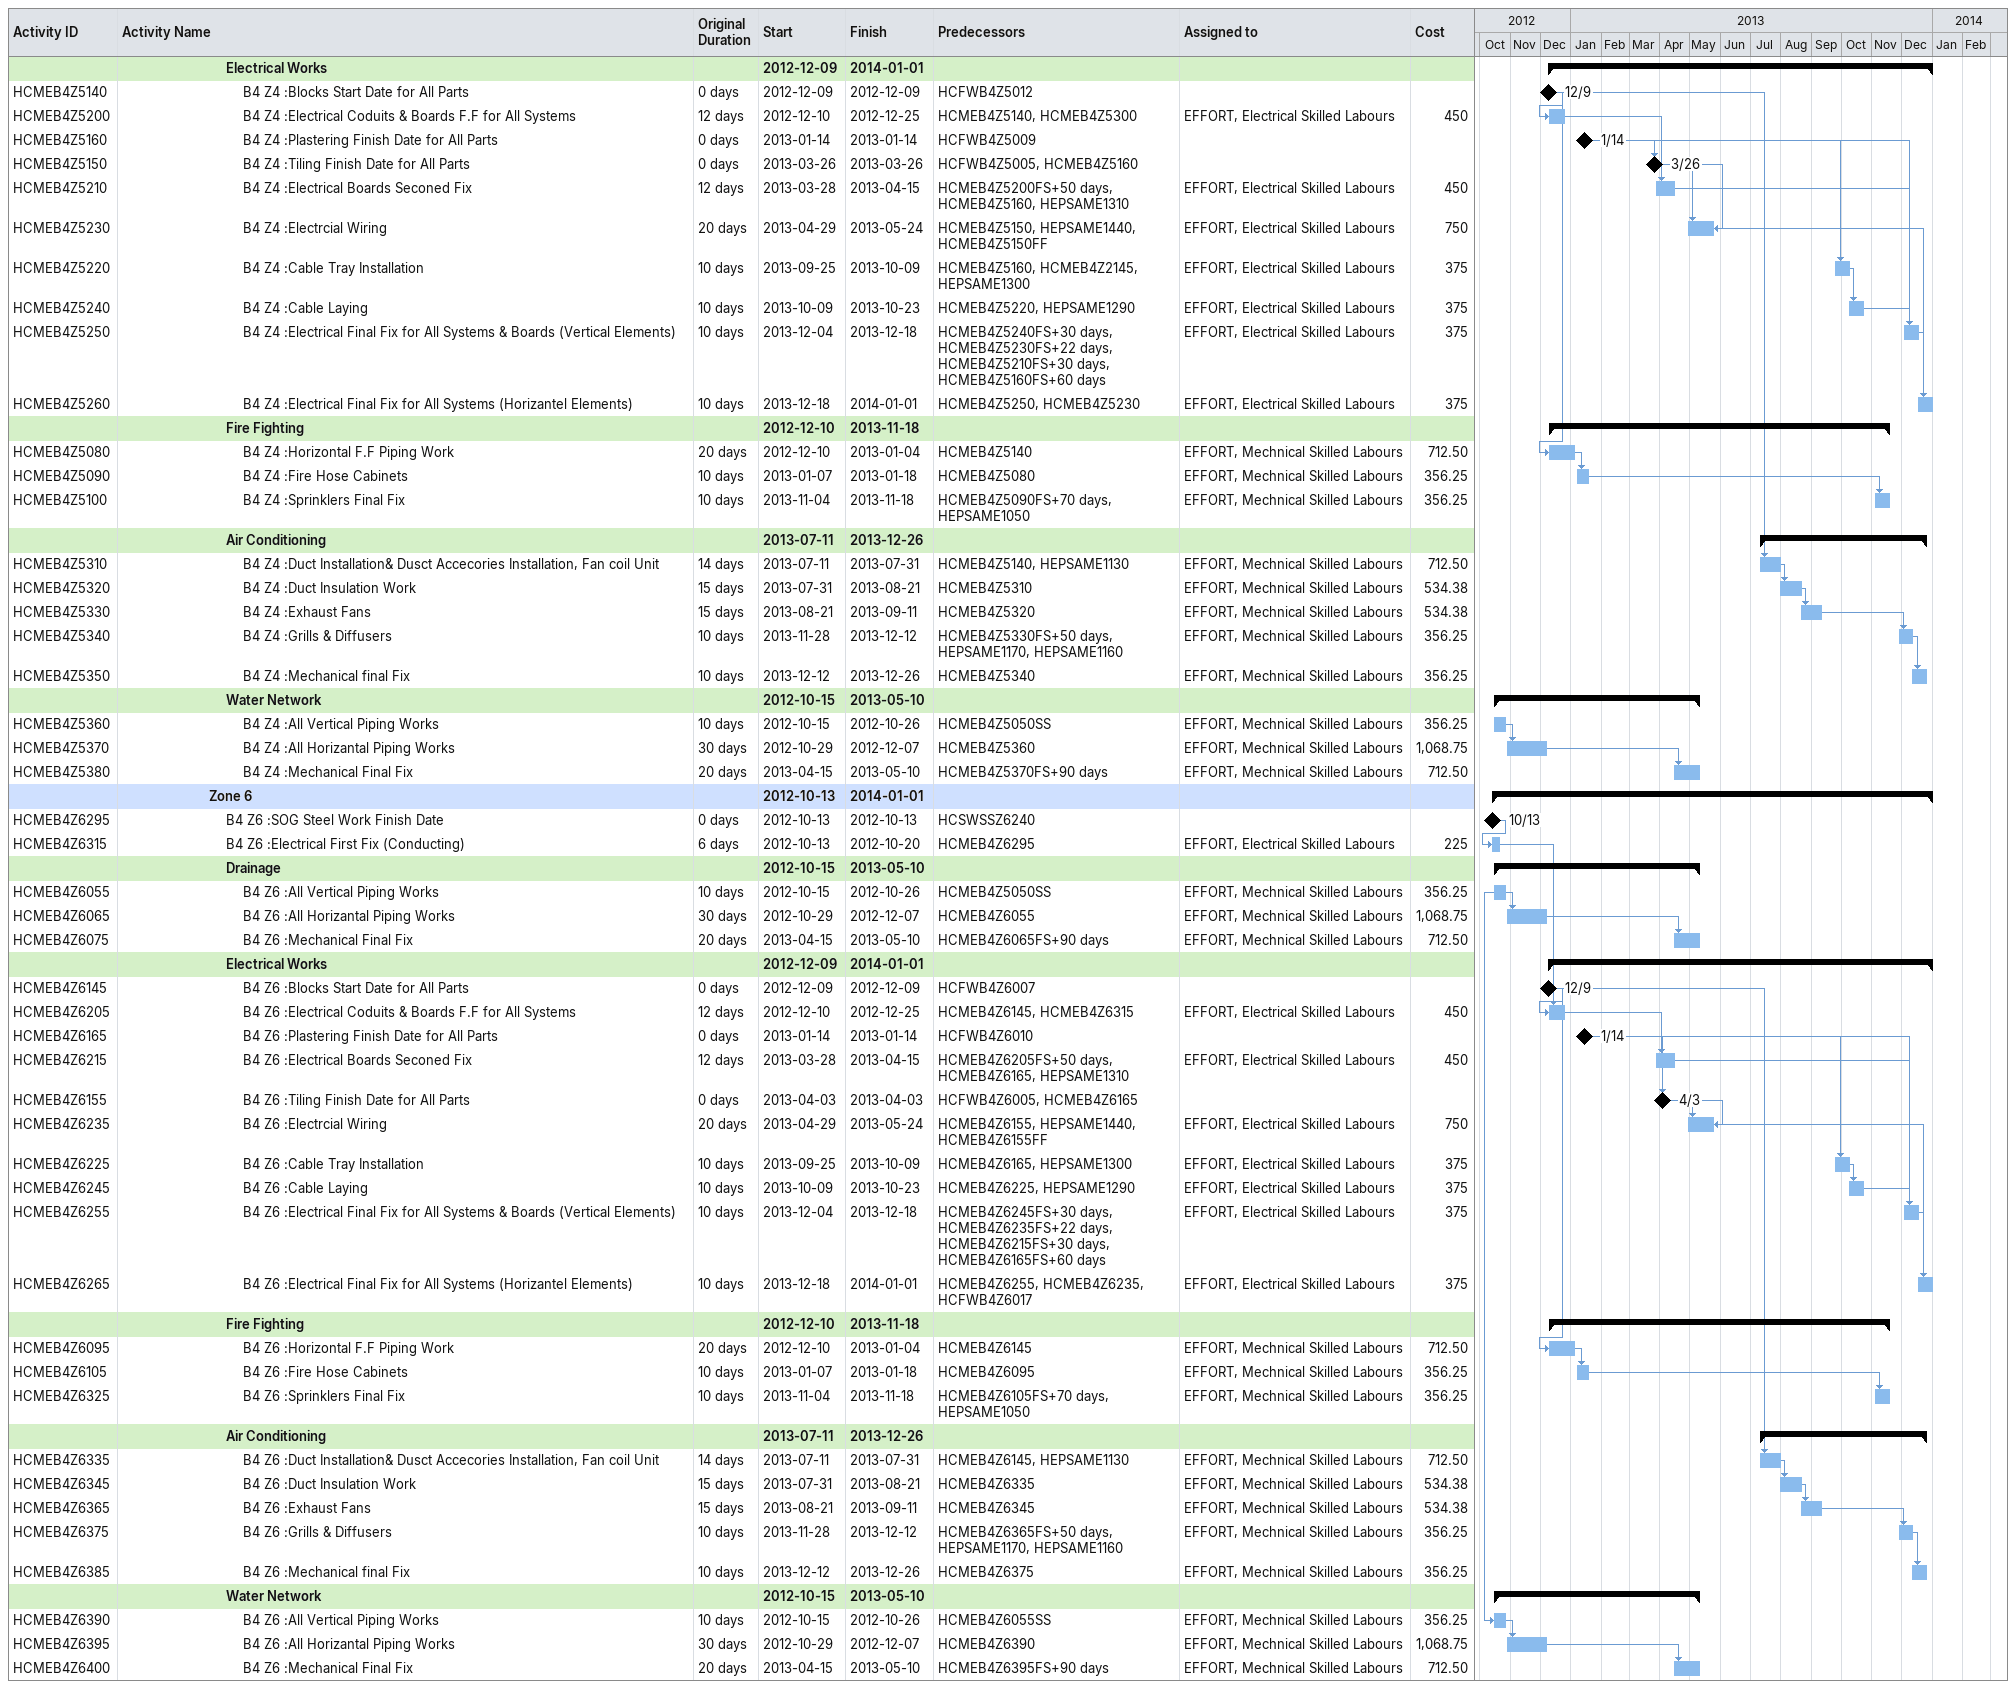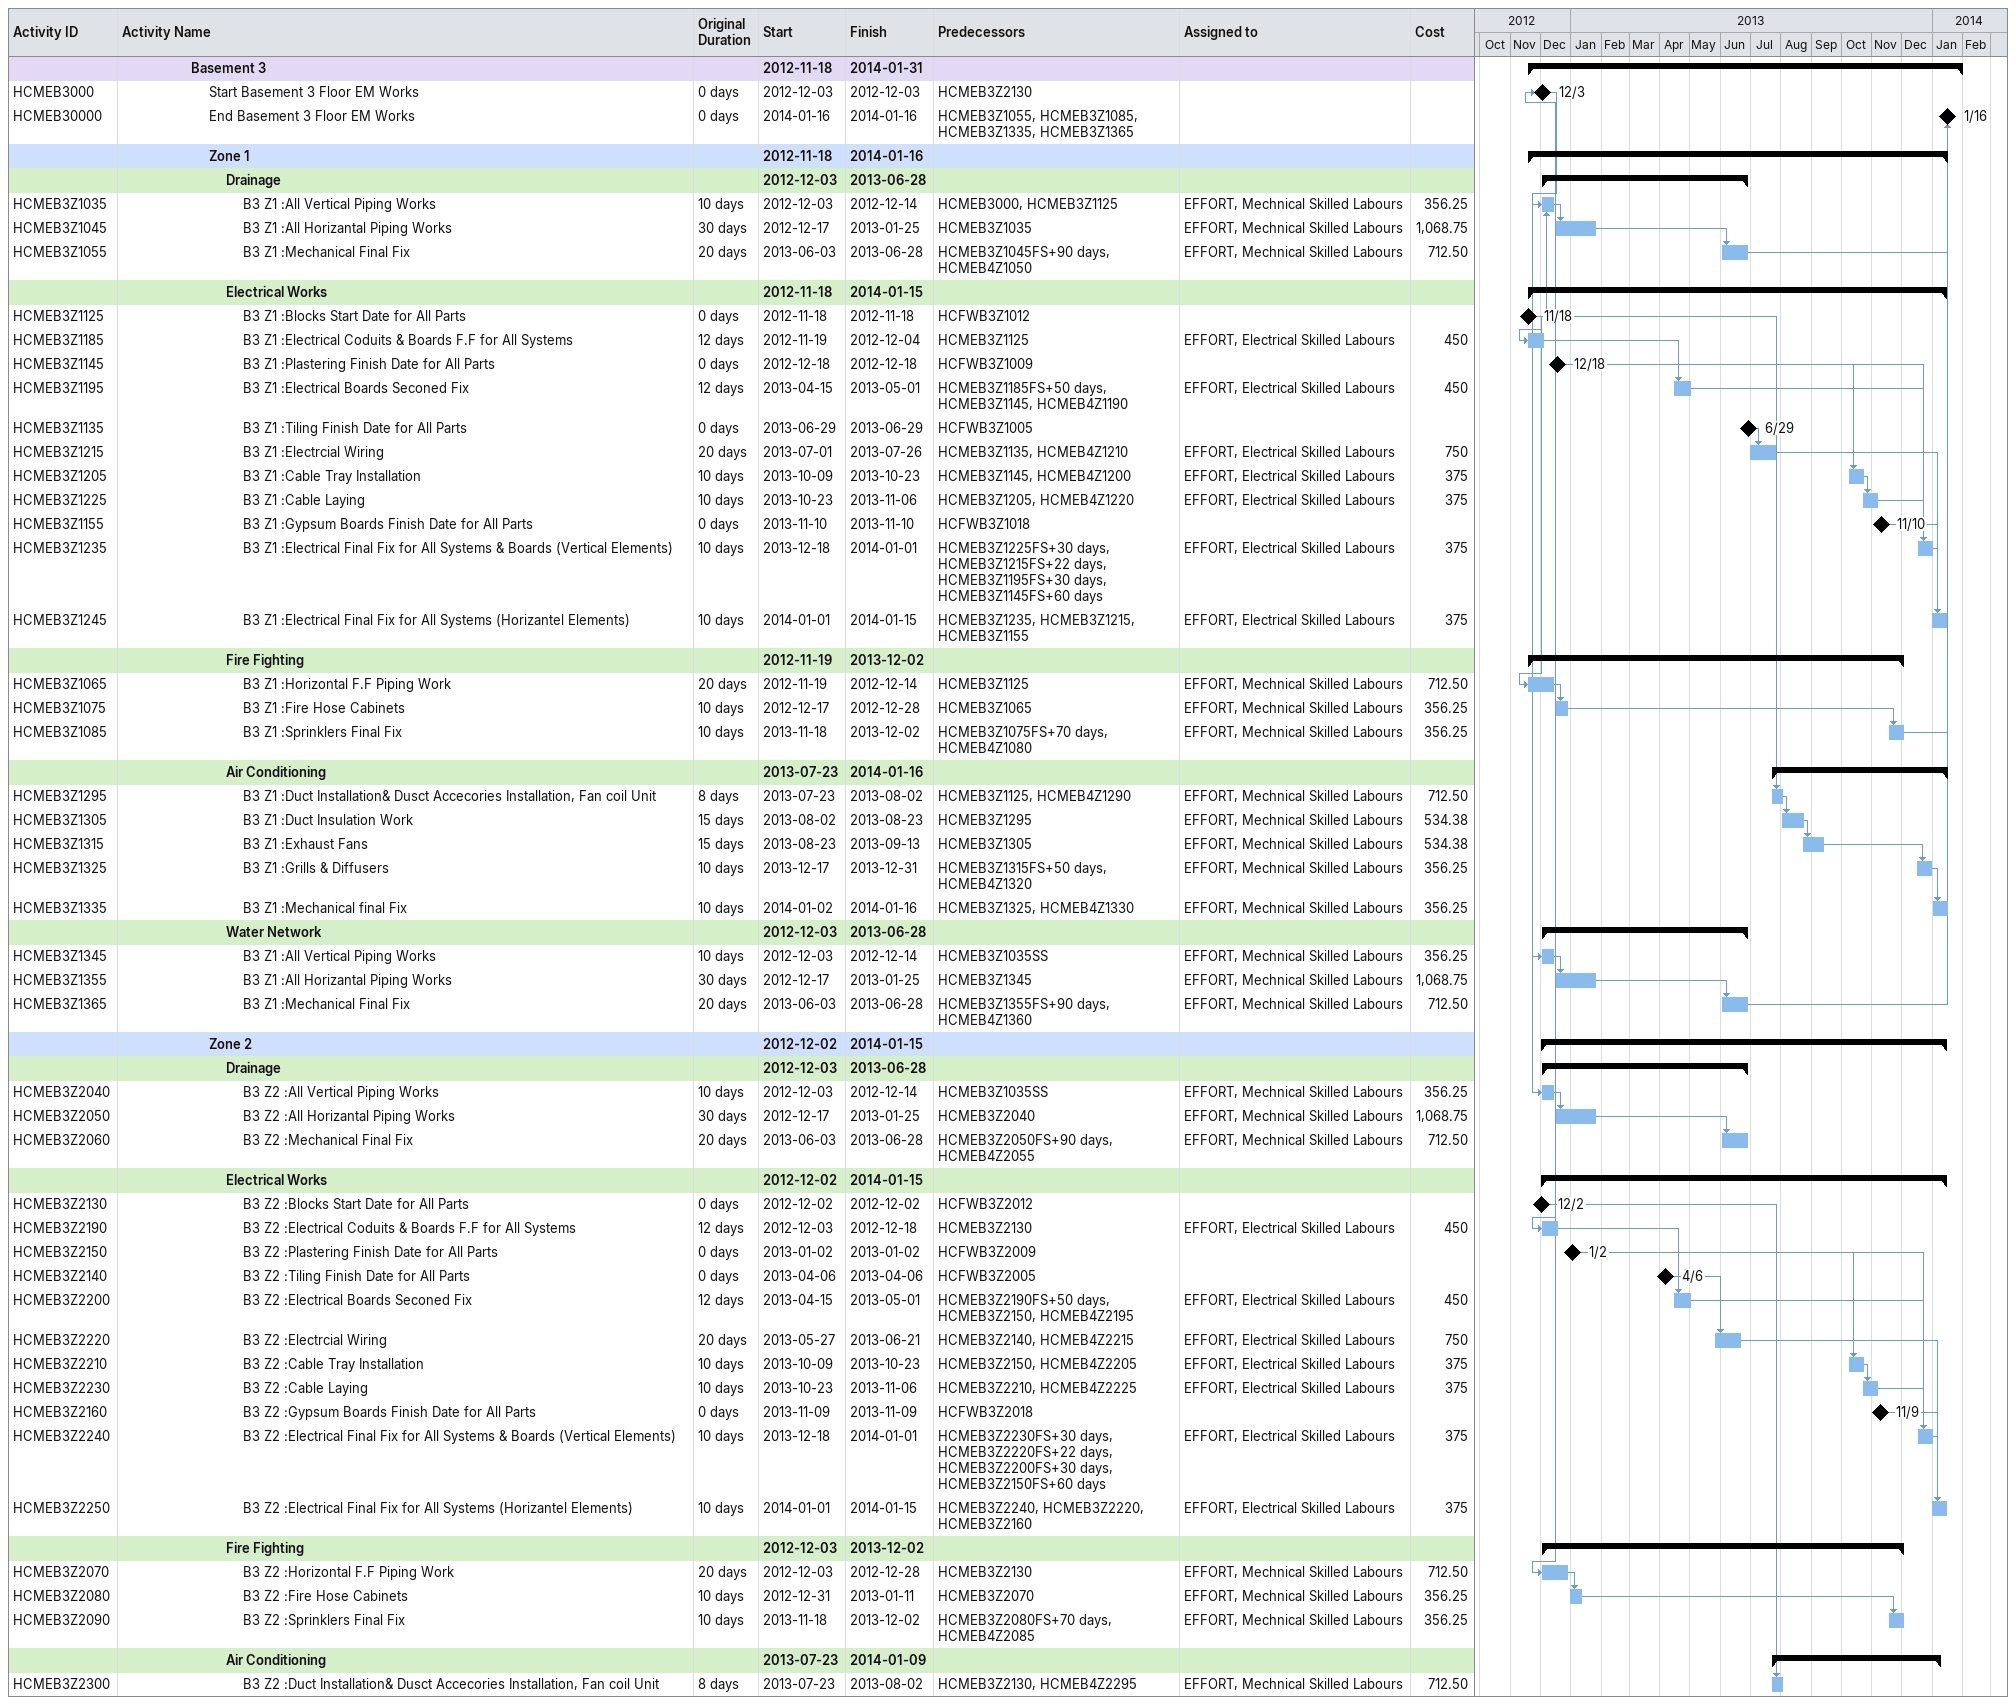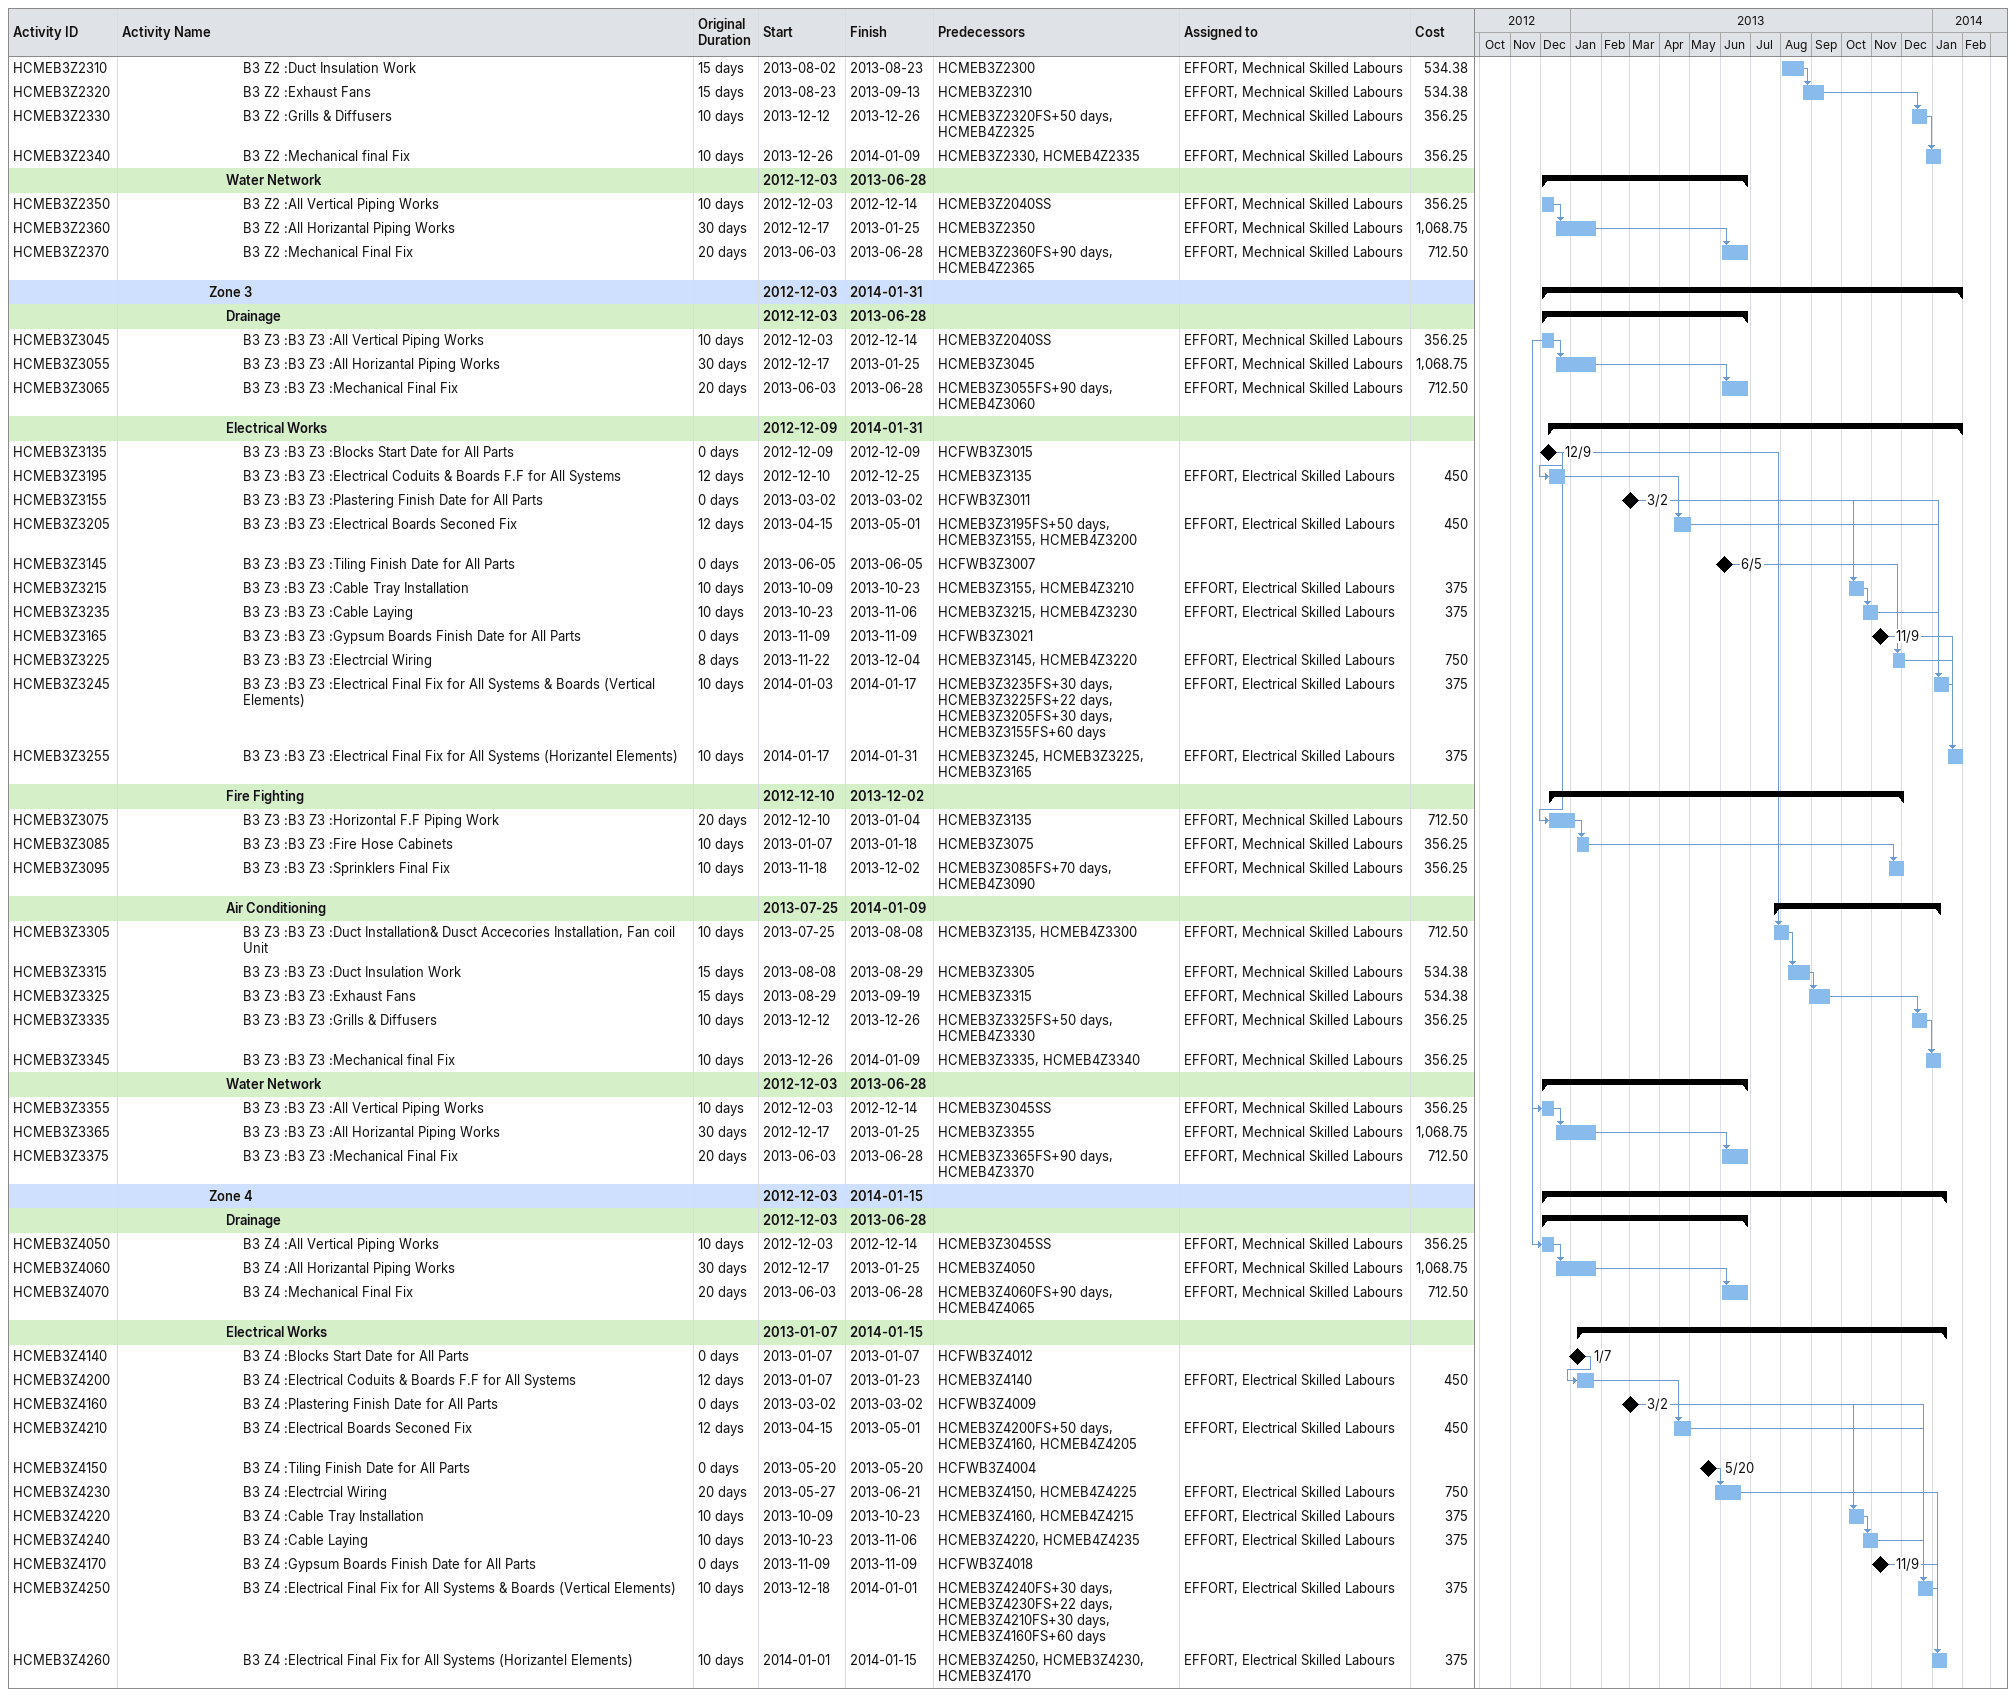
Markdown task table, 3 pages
| ID | Level | Task | Original duration | Start | Finish | Predecessors | Resources | Cost |
|---|---|---|---|---|---|---|---|---|
|  | 7 | **Electrical Works** |  | 2012-12-09 | 2014-01-01 |  |  |  |
| HCMEB4Z5140 | 8 | B4 Z4 :Blocks Start Date for All Parts | 0d | 2012-12-09 | 2012-12-09 | HCFWB4Z5012 |  |  |
| HCMEB4Z5200 | 8 | B4 Z4 :Electrical Coduits & Boards F.F for All Systems | 12d | 2012-12-10 | 2012-12-25 | HCMEB4Z5140, HCMEB4Z5300 | EFFORT, Electrical Skilled Labours | 450 |
| HCMEB4Z5160 | 8 | B4 Z4 :Plastering Finish Date for All Parts | 0d | 2013-01-14 | 2013-01-14 | HCFWB4Z5009 |  |  |
| HCMEB4Z5150 | 8 | B4 Z4 :Tiling Finish Date for All Parts | 0d | 2013-03-26 | 2013-03-26 | HCFWB4Z5005, HCMEB4Z5160 |  |  |
| HCMEB4Z5210 | 8 | B4 Z4 :Electrical Boards Seconed Fix | 12d | 2013-03-28 | 2013-04-15 | HCMEB4Z5200FS+50d, HCMEB4Z5160, HEPSAME1310 | EFFORT, Electrical Skilled Labours | 450 |
| HCMEB4Z5230 | 8 | B4 Z4 :Electrcial Wiring | 20d | 2013-04-29 | 2013-05-24 | HCMEB4Z5150, HEPSAME1440, HCMEB4Z5150FF | EFFORT, Electrical Skilled Labours | 750 |
| HCMEB4Z5220 | 8 | B4 Z4 :Cable Tray Installation | 10d | 2013-09-25 | 2013-10-09 | HCMEB4Z5160, HCMEB4Z2145, HEPSAME1300 | EFFORT, Electrical Skilled Labours | 375 |
| HCMEB4Z5240 | 8 | B4 Z4 :Cable Laying | 10d | 2013-10-09 | 2013-10-23 | HCMEB4Z5220, HEPSAME1290 | EFFORT, Electrical Skilled Labours | 375 |
| HCMEB4Z5250 | 8 | B4 Z4 :Electrical Final Fix for All Systems & Boards (Vertical Elements) | 10d | 2013-12-04 | 2013-12-18 | HCMEB4Z5240FS+30d, HCMEB4Z5230FS+22d, HCMEB4Z5210FS+30d, HCMEB4Z5160FS+60d | EFFORT, Electrical Skilled Labours | 375 |
| HCMEB4Z5260 | 8 | B4 Z4 :Electrical Final Fix for All Systems (Horizantel Elements) | 10d | 2013-12-18 | 2014-01-01 | HCMEB4Z5250, HCMEB4Z5230 | EFFORT, Electrical Skilled Labours | 375 |
|  | 7 | **Fire Fighting** |  | 2012-12-10 | 2013-11-18 |  |  |  |
| HCMEB4Z5080 | 8 | B4 Z4 :Horizontal F.F Piping Work | 20d | 2012-12-10 | 2013-01-04 | HCMEB4Z5140 | EFFORT, Mechnical Skilled Labours | 712.50 |
| HCMEB4Z5090 | 8 | B4 Z4 :Fire Hose Cabinets | 10d | 2013-01-07 | 2013-01-18 | HCMEB4Z5080 | EFFORT, Mechnical Skilled Labours | 356.25 |
| HCMEB4Z5100 | 8 | B4 Z4 :Sprinklers Final Fix | 10d | 2013-11-04 | 2013-11-18 | HCMEB4Z5090FS+70d, HEPSAME1050 | EFFORT, Mechnical Skilled Labours | 356.25 |
|  | 7 | **Air Conditioning** |  | 2013-07-11 | 2013-12-26 |  |  |  |
| HCMEB4Z5310 | 8 | B4 Z4 :Duct Installation& Dusct Accecories Installation, Fan coil Unit | 14d | 2013-07-11 | 2013-07-31 | HCMEB4Z5140, HEPSAME1130 | EFFORT, Mechnical Skilled Labours | 712.50 |
| HCMEB4Z5320 | 8 | B4 Z4 :Duct Insulation Work | 15d | 2013-07-31 | 2013-08-21 | HCMEB4Z5310 | EFFORT, Mechnical Skilled Labours | 534.38 |
| HCMEB4Z5330 | 8 | B4 Z4 :Exhaust Fans | 15d | 2013-08-21 | 2013-09-11 | HCMEB4Z5320 | EFFORT, Mechnical Skilled Labours | 534.38 |
| HCMEB4Z5340 | 8 | B4 Z4 :Grills & Diffusers | 10d | 2013-11-28 | 2013-12-12 | HCMEB4Z5330FS+50d, HEPSAME1170, HEPSAME1160 | EFFORT, Mechnical Skilled Labours | 356.25 |
| HCMEB4Z5350 | 8 | B4 Z4 :Mechanical final Fix | 10d | 2013-12-12 | 2013-12-26 | HCMEB4Z5340 | EFFORT, Mechnical Skilled Labours | 356.25 |
|  | 7 | **Water Network** |  | 2012-10-15 | 2013-05-10 |  |  |  |
| HCMEB4Z5360 | 8 | B4 Z4 :All Vertical Piping Works | 10d | 2012-10-15 | 2012-10-26 | HCMEB4Z5050SS | EFFORT, Mechnical Skilled Labours | 356.25 |
| HCMEB4Z5370 | 8 | B4 Z4 :All Horizantal Piping Works | 30d | 2012-10-29 | 2012-12-07 | HCMEB4Z5360 | EFFORT, Mechnical Skilled Labours | 1068.75 |
| HCMEB4Z5380 | 8 | B4 Z4 :Mechanical Final Fix | 20d | 2013-04-15 | 2013-05-10 | HCMEB4Z5370FS+90d | EFFORT, Mechnical Skilled Labours | 712.50 |
|  | 6 | **Zone 6** |  | 2012-10-13 | 2014-01-01 |  |  |  |
| HCMEB4Z6295 | 7 | B4 Z6 :SOG Steel Work Finish Date | 0d | 2012-10-13 | 2012-10-13 | HCSWSSZ6240 |  |  |
| HCMEB4Z6315 | 7 | B4 Z6 :Electrical First Fix (Conducting) | 6d | 2012-10-13 | 2012-10-20 | HCMEB4Z6295 | EFFORT, Electrical Skilled Labours | 225 |
|  | 7 | **Drainage** |  | 2012-10-15 | 2013-05-10 |  |  |  |
| HCMEB4Z6055 | 8 | B4 Z6 :All Vertical Piping Works | 10d | 2012-10-15 | 2012-10-26 | HCMEB4Z5050SS | EFFORT, Mechnical Skilled Labours | 356.25 |
| HCMEB4Z6065 | 8 | B4 Z6 :All Horizantal Piping Works | 30d | 2012-10-29 | 2012-12-07 | HCMEB4Z6055 | EFFORT, Mechnical Skilled Labours | 1068.75 |
| HCMEB4Z6075 | 8 | B4 Z6 :Mechanical Final Fix | 20d | 2013-04-15 | 2013-05-10 | HCMEB4Z6065FS+90d | EFFORT, Mechnical Skilled Labours | 712.50 |
|  | 7 | **Electrical Works** |  | 2012-12-09 | 2014-01-01 |  |  |  |
| HCMEB4Z6145 | 8 | B4 Z6 :Blocks Start Date for All Parts | 0d | 2012-12-09 | 2012-12-09 | HCFWB4Z6007 |  |  |
| HCMEB4Z6205 | 8 | B4 Z6 :Electrical Coduits & Boards F.F for All Systems | 12d | 2012-12-10 | 2012-12-25 | HCMEB4Z6145, HCMEB4Z6315 | EFFORT, Electrical Skilled Labours | 450 |
| HCMEB4Z6165 | 8 | B4 Z6 :Plastering Finish Date for All Parts | 0d | 2013-01-14 | 2013-01-14 | HCFWB4Z6010 |  |  |
| HCMEB4Z6215 | 8 | B4 Z6 :Electrical Boards Seconed Fix | 12d | 2013-03-28 | 2013-04-15 | HCMEB4Z6205FS+50d, HCMEB4Z6165, HEPSAME1310 | EFFORT, Electrical Skilled Labours | 450 |
| HCMEB4Z6155 | 8 | B4 Z6 :Tiling Finish Date for All Parts | 0d | 2013-04-03 | 2013-04-03 | HCFWB4Z6005, HCMEB4Z6165 |  |  |
| HCMEB4Z6235 | 8 | B4 Z6 :Electrcial Wiring | 20d | 2013-04-29 | 2013-05-24 | HCMEB4Z6155, HEPSAME1440, HCMEB4Z6155FF | EFFORT, Electrical Skilled Labours | 750 |
| HCMEB4Z6225 | 8 | B4 Z6 :Cable Tray Installation | 10d | 2013-09-25 | 2013-10-09 | HCMEB4Z6165, HEPSAME1300 | EFFORT, Electrical Skilled Labours | 375 |
| HCMEB4Z6245 | 8 | B4 Z6 :Cable Laying | 10d | 2013-10-09 | 2013-10-23 | HCMEB4Z6225, HEPSAME1290 | EFFORT, Electrical Skilled Labours | 375 |
| HCMEB4Z6255 | 8 | B4 Z6 :Electrical Final Fix for All Systems & Boards (Vertical Elements) | 10d | 2013-12-04 | 2013-12-18 | HCMEB4Z6245FS+30d, HCMEB4Z6235FS+22d, HCMEB4Z6215FS+30d, HCMEB4Z6165FS+60d | EFFORT, Electrical Skilled Labours | 375 |
| HCMEB4Z6265 | 8 | B4 Z6 :Electrical Final Fix for All Systems (Horizantel Elements) | 10d | 2013-12-18 | 2014-01-01 | HCMEB4Z6255, HCMEB4Z6235, HCFWB4Z6017 | EFFORT, Electrical Skilled Labours | 375 |
|  | 7 | **Fire Fighting** |  | 2012-12-10 | 2013-11-18 |  |  |  |
| HCMEB4Z6095 | 8 | B4 Z6 :Horizontal F.F Piping Work | 20d | 2012-12-10 | 2013-01-04 | HCMEB4Z6145 | EFFORT, Mechnical Skilled Labours | 712.50 |
| HCMEB4Z6105 | 8 | B4 Z6 :Fire Hose Cabinets | 10d | 2013-01-07 | 2013-01-18 | HCMEB4Z6095 | EFFORT, Mechnical Skilled Labours | 356.25 |
| HCMEB4Z6325 | 8 | B4 Z6 :Sprinklers Final Fix | 10d | 2013-11-04 | 2013-11-18 | HCMEB4Z6105FS+70d, HEPSAME1050 | EFFORT, Mechnical Skilled Labours | 356.25 |
|  | 7 | **Air Conditioning** |  | 2013-07-11 | 2013-12-26 |  |  |  |
| HCMEB4Z6335 | 8 | B4 Z6 :Duct Installation& Dusct Accecories Installation, Fan coil Unit | 14d | 2013-07-11 | 2013-07-31 | HCMEB4Z6145, HEPSAME1130 | EFFORT, Mechnical Skilled Labours | 712.50 |
| HCMEB4Z6345 | 8 | B4 Z6 :Duct Insulation Work | 15d | 2013-07-31 | 2013-08-21 | HCMEB4Z6335 | EFFORT, Mechnical Skilled Labours | 534.38 |
| HCMEB4Z6365 | 8 | B4 Z6 :Exhaust Fans | 15d | 2013-08-21 | 2013-09-11 | HCMEB4Z6345 | EFFORT, Mechnical Skilled Labours | 534.38 |
| HCMEB4Z6375 | 8 | B4 Z6 :Grills & Diffusers | 10d | 2013-11-28 | 2013-12-12 | HCMEB4Z6365FS+50d, HEPSAME1170, HEPSAME1160 | EFFORT, Mechnical Skilled Labours | 356.25 |
| HCMEB4Z6385 | 8 | B4 Z6 :Mechanical final Fix | 10d | 2013-12-12 | 2013-12-26 | HCMEB4Z6375 | EFFORT, Mechnical Skilled Labours | 356.25 |
|  | 7 | **Water Network** |  | 2012-10-15 | 2013-05-10 |  |  |  |
| HCMEB4Z6390 | 8 | B4 Z6 :All Vertical Piping Works | 10d | 2012-10-15 | 2012-10-26 | HCMEB4Z6055SS | EFFORT, Mechnical Skilled Labours | 356.25 |
| HCMEB4Z6395 | 8 | B4 Z6 :All Horizantal Piping Works | 30d | 2012-10-29 | 2012-12-07 | HCMEB4Z6390 | EFFORT, Mechnical Skilled Labours | 1068.75 |
| HCMEB4Z6400 | 8 | B4 Z6 :Mechanical Final Fix | 20d | 2013-04-15 | 2013-05-10 | HCMEB4Z6395FS+90d | EFFORT, Mechnical Skilled Labours | 712.50 |
|  | 5 | **Basement 3** |  | 2012-11-18 | 2014-01-31 |  |  |  |
| HCMEB3000 | 6 | Start Basement 3 Floor EM Works | 0d | 2012-12-03 | 2012-12-03 | HCMEB3Z2130 |  |  |
| HCMEB30000 | 6 | End Basement 3 Floor EM Works | 0d | 2014-01-16 | 2014-01-16 | HCMEB3Z1055, HCMEB3Z1085, HCMEB3Z1335, HCMEB3Z1365 |  |  |
|  | 6 | **Zone 1** |  | 2012-11-18 | 2014-01-16 |  |  |  |
|  | 7 | **Drainage** |  | 2012-12-03 | 2013-06-28 |  |  |  |
| HCMEB3Z1035 | 8 | B3 Z1 :All Vertical Piping Works | 10d | 2012-12-03 | 2012-12-14 | HCMEB3000, HCMEB3Z1125 | EFFORT, Mechnical Skilled Labours | 356.25 |
| HCMEB3Z1045 | 8 | B3 Z1 :All Horizantal Piping Works | 30d | 2012-12-17 | 2013-01-25 | HCMEB3Z1035 | EFFORT, Mechnical Skilled Labours | 1068.75 |
| HCMEB3Z1055 | 8 | B3 Z1 :Mechanical Final Fix | 20d | 2013-06-03 | 2013-06-28 | HCMEB3Z1045FS+90d, HCMEB4Z1050 | EFFORT, Mechnical Skilled Labours | 712.50 |
|  | 7 | **Electrical Works** |  | 2012-11-18 | 2014-01-15 |  |  |  |
| HCMEB3Z1125 | 8 | B3 Z1 :Blocks Start Date for All Parts | 0d | 2012-11-18 | 2012-11-18 | HCFWB3Z1012 |  |  |
| HCMEB3Z1185 | 8 | B3 Z1 :Electrical Coduits & Boards F.F for All Systems | 12d | 2012-11-19 | 2012-12-04 | HCMEB3Z1125 | EFFORT, Electrical Skilled Labours | 450 |
| HCMEB3Z1145 | 8 | B3 Z1 :Plastering Finish Date for All Parts | 0d | 2012-12-18 | 2012-12-18 | HCFWB3Z1009 |  |  |
| HCMEB3Z1195 | 8 | B3 Z1 :Electrical Boards Seconed Fix | 12d | 2013-04-15 | 2013-05-01 | HCMEB3Z1185FS+50d, HCMEB3Z1145, HCMEB4Z1190 | EFFORT, Electrical Skilled Labours | 450 |
| HCMEB3Z1135 | 8 | B3 Z1 :Tiling Finish Date for All Parts | 0d | 2013-06-29 | 2013-06-29 | HCFWB3Z1005 |  |  |
| HCMEB3Z1215 | 8 | B3 Z1 :Electrcial Wiring | 20d | 2013-07-01 | 2013-07-26 | HCMEB3Z1135, HCMEB4Z1210 | EFFORT, Electrical Skilled Labours | 750 |
| HCMEB3Z1205 | 8 | B3 Z1 :Cable Tray Installation | 10d | 2013-10-09 | 2013-10-23 | HCMEB3Z1145, HCMEB4Z1200 | EFFORT, Electrical Skilled Labours | 375 |
| HCMEB3Z1225 | 8 | B3 Z1 :Cable Laying | 10d | 2013-10-23 | 2013-11-06 | HCMEB3Z1205, HCMEB4Z1220 | EFFORT, Electrical Skilled Labours | 375 |
| HCMEB3Z1155 | 8 | B3 Z1 :Gypsum Boards Finish Date for All Parts | 0d | 2013-11-10 | 2013-11-10 | HCFWB3Z1018 |  |  |
| HCMEB3Z1235 | 8 | B3 Z1 :Electrical Final Fix for All Systems & Boards (Vertical Elements) | 10d | 2013-12-18 | 2014-01-01 | HCMEB3Z1225FS+30d, HCMEB3Z1215FS+22d, HCMEB3Z1195FS+30d, HCMEB3Z1145FS+60d | EFFORT, Electrical Skilled Labours | 375 |
| HCMEB3Z1245 | 8 | B3 Z1 :Electrical Final Fix for All Systems (Horizantel Elements) | 10d | 2014-01-01 | 2014-01-15 | HCMEB3Z1235, HCMEB3Z1215, HCMEB3Z1155 | EFFORT, Electrical Skilled Labours | 375 |
|  | 7 | **Fire Fighting** |  | 2012-11-19 | 2013-12-02 |  |  |  |
| HCMEB3Z1065 | 8 | B3 Z1 :Horizontal F.F Piping Work | 20d | 2012-11-19 | 2012-12-14 | HCMEB3Z1125 | EFFORT, Mechnical Skilled Labours | 712.50 |
| HCMEB3Z1075 | 8 | B3 Z1 :Fire Hose Cabinets | 10d | 2012-12-17 | 2012-12-28 | HCMEB3Z1065 | EFFORT, Mechnical Skilled Labours | 356.25 |
| HCMEB3Z1085 | 8 | B3 Z1 :Sprinklers Final Fix | 10d | 2013-11-18 | 2013-12-02 | HCMEB3Z1075FS+70d, HCMEB4Z1080 | EFFORT, Mechnical Skilled Labours | 356.25 |
|  | 7 | **Air Conditioning** |  | 2013-07-23 | 2014-01-16 |  |  |  |
| HCMEB3Z1295 | 8 | B3 Z1 :Duct Installation& Dusct Accecories Installation, Fan coil Unit | 8d | 2013-07-23 | 2013-08-02 | HCMEB3Z1125, HCMEB4Z1290 | EFFORT, Mechnical Skilled Labours | 712.50 |
| HCMEB3Z1305 | 8 | B3 Z1 :Duct Insulation Work | 15d | 2013-08-02 | 2013-08-23 | HCMEB3Z1295 | EFFORT, Mechnical Skilled Labours | 534.38 |
| HCMEB3Z1315 | 8 | B3 Z1 :Exhaust Fans | 15d | 2013-08-23 | 2013-09-13 | HCMEB3Z1305 | EFFORT, Mechnical Skilled Labours | 534.38 |
| HCMEB3Z1325 | 8 | B3 Z1 :Grills & Diffusers | 10d | 2013-12-17 | 2013-12-31 | HCMEB3Z1315FS+50d, HCMEB4Z1320 | EFFORT, Mechnical Skilled Labours | 356.25 |
| HCMEB3Z1335 | 8 | B3 Z1 :Mechanical final Fix | 10d | 2014-01-02 | 2014-01-16 | HCMEB3Z1325, HCMEB4Z1330 | EFFORT, Mechnical Skilled Labours | 356.25 |
|  | 7 | **Water Network** |  | 2012-12-03 | 2013-06-28 |  |  |  |
| HCMEB3Z1345 | 8 | B3 Z1 :All Vertical Piping Works | 10d | 2012-12-03 | 2012-12-14 | HCMEB3Z1035SS | EFFORT, Mechnical Skilled Labours | 356.25 |
| HCMEB3Z1355 | 8 | B3 Z1 :All Horizantal Piping Works | 30d | 2012-12-17 | 2013-01-25 | HCMEB3Z1345 | EFFORT, Mechnical Skilled Labours | 1068.75 |
| HCMEB3Z1365 | 8 | B3 Z1 :Mechanical Final Fix | 20d | 2013-06-03 | 2013-06-28 | HCMEB3Z1355FS+90d, HCMEB4Z1360 | EFFORT, Mechnical Skilled Labours | 712.50 |
|  | 6 | **Zone 2** |  | 2012-12-02 | 2014-01-15 |  |  |  |
|  | 7 | **Drainage** |  | 2012-12-03 | 2013-06-28 |  |  |  |
| HCMEB3Z2040 | 8 | B3 Z2 :All Vertical Piping Works | 10d | 2012-12-03 | 2012-12-14 | HCMEB3Z1035SS | EFFORT, Mechnical Skilled Labours | 356.25 |
| HCMEB3Z2050 | 8 | B3 Z2 :All Horizantal Piping Works | 30d | 2012-12-17 | 2013-01-25 | HCMEB3Z2040 | EFFORT, Mechnical Skilled Labours | 1068.75 |
| HCMEB3Z2060 | 8 | B3 Z2 :Mechanical Final Fix | 20d | 2013-06-03 | 2013-06-28 | HCMEB3Z2050FS+90d, HCMEB4Z2055 | EFFORT, Mechnical Skilled Labours | 712.50 |
|  | 7 | **Electrical Works** |  | 2012-12-02 | 2014-01-15 |  |  |  |
| HCMEB3Z2130 | 8 | B3 Z2 :Blocks Start Date for All Parts | 0d | 2012-12-02 | 2012-12-02 | HCFWB3Z2012 |  |  |
| HCMEB3Z2190 | 8 | B3 Z2 :Electrical Coduits & Boards F.F for All Systems | 12d | 2012-12-03 | 2012-12-18 | HCMEB3Z2130 | EFFORT, Electrical Skilled Labours | 450 |
| HCMEB3Z2150 | 8 | B3 Z2 :Plastering Finish Date for All Parts | 0d | 2013-01-02 | 2013-01-02 | HCFWB3Z2009 |  |  |
| HCMEB3Z2140 | 8 | B3 Z2 :Tiling Finish Date for All Parts | 0d | 2013-04-06 | 2013-04-06 | HCFWB3Z2005 |  |  |
| HCMEB3Z2200 | 8 | B3 Z2 :Electrical Boards Seconed Fix | 12d | 2013-04-15 | 2013-05-01 | HCMEB3Z2190FS+50d, HCMEB3Z2150, HCMEB4Z2195 | EFFORT, Electrical Skilled Labours | 450 |
| HCMEB3Z2220 | 8 | B3 Z2 :Electrcial Wiring | 20d | 2013-05-27 | 2013-06-21 | HCMEB3Z2140, HCMEB4Z2215 | EFFORT, Electrical Skilled Labours | 750 |
| HCMEB3Z2210 | 8 | B3 Z2 :Cable Tray Installation | 10d | 2013-10-09 | 2013-10-23 | HCMEB3Z2150, HCMEB4Z2205 | EFFORT, Electrical Skilled Labours | 375 |
| HCMEB3Z2230 | 8 | B3 Z2 :Cable Laying | 10d | 2013-10-23 | 2013-11-06 | HCMEB3Z2210, HCMEB4Z2225 | EFFORT, Electrical Skilled Labours | 375 |
| HCMEB3Z2160 | 8 | B3 Z2 :Gypsum Boards Finish Date for All Parts | 0d | 2013-11-09 | 2013-11-09 | HCFWB3Z2018 |  |  |
| HCMEB3Z2240 | 8 | B3 Z2 :Electrical Final Fix for All Systems & Boards (Vertical Elements) | 10d | 2013-12-18 | 2014-01-01 | HCMEB3Z2230FS+30d, HCMEB3Z2220FS+22d, HCMEB3Z2200FS+30d, HCMEB3Z2150FS+60d | EFFORT, Electrical Skilled Labours | 375 |
| HCMEB3Z2250 | 8 | B3 Z2 :Electrical Final Fix for All Systems (Horizantel Elements) | 10d | 2014-01-01 | 2014-01-15 | HCMEB3Z2240, HCMEB3Z2220, HCMEB3Z2160 | EFFORT, Electrical Skilled Labours | 375 |
|  | 7 | **Fire Fighting** |  | 2012-12-03 | 2013-12-02 |  |  |  |
| HCMEB3Z2070 | 8 | B3 Z2 :Horizontal F.F Piping Work | 20d | 2012-12-03 | 2012-12-28 | HCMEB3Z2130 | EFFORT, Mechnical Skilled Labours | 712.50 |
| HCMEB3Z2080 | 8 | B3 Z2 :Fire Hose Cabinets | 10d | 2012-12-31 | 2013-01-11 | HCMEB3Z2070 | EFFORT, Mechnical Skilled Labours | 356.25 |
| HCMEB3Z2090 | 8 | B3 Z2 :Sprinklers Final Fix | 10d | 2013-11-18 | 2013-12-02 | HCMEB3Z2080FS+70d, HCMEB4Z2085 | EFFORT, Mechnical Skilled Labours | 356.25 |
|  | 7 | **Air Conditioning** |  | 2013-07-23 | 2014-01-09 |  |  |  |
| HCMEB3Z2300 | 8 | B3 Z2 :Duct Installation& Dusct Accecories Installation, Fan coil Unit | 8d | 2013-07-23 | 2013-08-02 | HCMEB3Z2130, HCMEB4Z2295 | EFFORT, Mechnical Skilled Labours | 712.50 |
| HCMEB3Z2310 | 8 | B3 Z2 :Duct Insulation Work | 15d | 2013-08-02 | 2013-08-23 | HCMEB3Z2300 | EFFORT, Mechnical Skilled Labours | 534.38 |
| HCMEB3Z2320 | 8 | B3 Z2 :Exhaust Fans | 15d | 2013-08-23 | 2013-09-13 | HCMEB3Z2310 | EFFORT, Mechnical Skilled Labours | 534.38 |
| HCMEB3Z2330 | 8 | B3 Z2 :Grills & Diffusers | 10d | 2013-12-12 | 2013-12-26 | HCMEB3Z2320FS+50d, HCMEB4Z2325 | EFFORT, Mechnical Skilled Labours | 356.25 |
| HCMEB3Z2340 | 8 | B3 Z2 :Mechanical final Fix | 10d | 2013-12-26 | 2014-01-09 | HCMEB3Z2330, HCMEB4Z2335 | EFFORT, Mechnical Skilled Labours | 356.25 |
|  | 7 | **Water Network** |  | 2012-12-03 | 2013-06-28 |  |  |  |
| HCMEB3Z2350 | 8 | B3 Z2 :All Vertical Piping Works | 10d | 2012-12-03 | 2012-12-14 | HCMEB3Z2040SS | EFFORT, Mechnical Skilled Labours | 356.25 |
| HCMEB3Z2360 | 8 | B3 Z2 :All Horizantal Piping Works | 30d | 2012-12-17 | 2013-01-25 | HCMEB3Z2350 | EFFORT, Mechnical Skilled Labours | 1068.75 |
| HCMEB3Z2370 | 8 | B3 Z2 :Mechanical Final Fix | 20d | 2013-06-03 | 2013-06-28 | HCMEB3Z2360FS+90d, HCMEB4Z2365 | EFFORT, Mechnical Skilled Labours | 712.50 |
|  | 6 | **Zone 3** |  | 2012-12-03 | 2014-01-31 |  |  |  |
|  | 7 | **Drainage** |  | 2012-12-03 | 2013-06-28 |  |  |  |
| HCMEB3Z3045 | 8 | B3 Z3 :B3 Z3 :All Vertical Piping Works | 10d | 2012-12-03 | 2012-12-14 | HCMEB3Z2040SS | EFFORT, Mechnical Skilled Labours | 356.25 |
| HCMEB3Z3055 | 8 | B3 Z3 :B3 Z3 :All Horizantal Piping Works | 30d | 2012-12-17 | 2013-01-25 | HCMEB3Z3045 | EFFORT, Mechnical Skilled Labours | 1068.75 |
| HCMEB3Z3065 | 8 | B3 Z3 :B3 Z3 :Mechanical Final Fix | 20d | 2013-06-03 | 2013-06-28 | HCMEB3Z3055FS+90d, HCMEB4Z3060 | EFFORT, Mechnical Skilled Labours | 712.50 |
|  | 7 | **Electrical Works** |  | 2012-12-09 | 2014-01-31 |  |  |  |
| HCMEB3Z3135 | 8 | B3 Z3 :B3 Z3 :Blocks Start Date for All Parts | 0d | 2012-12-09 | 2012-12-09 | HCFWB3Z3015 |  |  |
| HCMEB3Z3195 | 8 | B3 Z3 :B3 Z3 :Electrical Coduits & Boards F.F for All Systems | 12d | 2012-12-10 | 2012-12-25 | HCMEB3Z3135 | EFFORT, Electrical Skilled Labours | 450 |
| HCMEB3Z3155 | 8 | B3 Z3 :B3 Z3 :Plastering Finish Date for All Parts | 0d | 2013-03-02 | 2013-03-02 | HCFWB3Z3011 |  |  |
| HCMEB3Z3205 | 8 | B3 Z3 :B3 Z3 :Electrical Boards Seconed Fix | 12d | 2013-04-15 | 2013-05-01 | HCMEB3Z3195FS+50d, HCMEB3Z3155, HCMEB4Z3200 | EFFORT, Electrical Skilled Labours | 450 |
| HCMEB3Z3145 | 8 | B3 Z3 :B3 Z3 :Tiling Finish Date for All Parts | 0d | 2013-06-05 | 2013-06-05 | HCFWB3Z3007 |  |  |
| HCMEB3Z3215 | 8 | B3 Z3 :B3 Z3 :Cable Tray Installation | 10d | 2013-10-09 | 2013-10-23 | HCMEB3Z3155, HCMEB4Z3210 | EFFORT, Electrical Skilled Labours | 375 |
| HCMEB3Z3235 | 8 | B3 Z3 :B3 Z3 :Cable Laying | 10d | 2013-10-23 | 2013-11-06 | HCMEB3Z3215, HCMEB4Z3230 | EFFORT, Electrical Skilled Labours | 375 |
| HCMEB3Z3165 | 8 | B3 Z3 :B3 Z3 :Gypsum Boards Finish Date for All Parts | 0d | 2013-11-09 | 2013-11-09 | HCFWB3Z3021 |  |  |
| HCMEB3Z3225 | 8 | B3 Z3 :B3 Z3 :Electrcial Wiring | 8d | 2013-11-22 | 2013-12-04 | HCMEB3Z3145, HCMEB4Z3220 | EFFORT, Electrical Skilled Labours | 750 |
| HCMEB3Z3245 | 8 | B3 Z3 :B3 Z3 :Electrical Final Fix for All Systems & Boards (Vertical Elements) | 10d | 2014-01-03 | 2014-01-17 | HCMEB3Z3235FS+30d, HCMEB3Z3225FS+22d, HCMEB3Z3205FS+30d, HCMEB3Z3155FS+60d | EFFORT, Electrical Skilled Labours | 375 |
| HCMEB3Z3255 | 8 | B3 Z3 :B3 Z3 :Electrical Final Fix for All Systems (Horizantel Elements) | 10d | 2014-01-17 | 2014-01-31 | HCMEB3Z3245, HCMEB3Z3225, HCMEB3Z3165 | EFFORT, Electrical Skilled Labours | 375 |
|  | 7 | **Fire Fighting** |  | 2012-12-10 | 2013-12-02 |  |  |  |
| HCMEB3Z3075 | 8 | B3 Z3 :B3 Z3 :Horizontal F.F Piping Work | 20d | 2012-12-10 | 2013-01-04 | HCMEB3Z3135 | EFFORT, Mechnical Skilled Labours | 712.50 |
| HCMEB3Z3085 | 8 | B3 Z3 :B3 Z3 :Fire Hose Cabinets | 10d | 2013-01-07 | 2013-01-18 | HCMEB3Z3075 | EFFORT, Mechnical Skilled Labours | 356.25 |
| HCMEB3Z3095 | 8 | B3 Z3 :B3 Z3 :Sprinklers Final Fix | 10d | 2013-11-18 | 2013-12-02 | HCMEB3Z3085FS+70d, HCMEB4Z3090 | EFFORT, Mechnical Skilled Labours | 356.25 |
|  | 7 | **Air Conditioning** |  | 2013-07-25 | 2014-01-09 |  |  |  |
| HCMEB3Z3305 | 8 | B3 Z3 :B3 Z3 :Duct Installation& Dusct Accecories Installation, Fan coil Unit | 10d | 2013-07-25 | 2013-08-08 | HCMEB3Z3135, HCMEB4Z3300 | EFFORT, Mechnical Skilled Labours | 712.50 |
| HCMEB3Z3315 | 8 | B3 Z3 :B3 Z3 :Duct Insulation Work | 15d | 2013-08-08 | 2013-08-29 | HCMEB3Z3305 | EFFORT, Mechnical Skilled Labours | 534.38 |
| HCMEB3Z3325 | 8 | B3 Z3 :B3 Z3 :Exhaust Fans | 15d | 2013-08-29 | 2013-09-19 | HCMEB3Z3315 | EFFORT, Mechnical Skilled Labours | 534.38 |
| HCMEB3Z3335 | 8 | B3 Z3 :B3 Z3 :Grills & Diffusers | 10d | 2013-12-12 | 2013-12-26 | HCMEB3Z3325FS+50d, HCMEB4Z3330 | EFFORT, Mechnical Skilled Labours | 356.25 |
| HCMEB3Z3345 | 8 | B3 Z3 :B3 Z3 :Mechanical final Fix | 10d | 2013-12-26 | 2014-01-09 | HCMEB3Z3335, HCMEB4Z3340 | EFFORT, Mechnical Skilled Labours | 356.25 |
|  | 7 | **Water Network** |  | 2012-12-03 | 2013-06-28 |  |  |  |
| HCMEB3Z3355 | 8 | B3 Z3 :B3 Z3 :All Vertical Piping Works | 10d | 2012-12-03 | 2012-12-14 | HCMEB3Z3045SS | EFFORT, Mechnical Skilled Labours | 356.25 |
| HCMEB3Z3365 | 8 | B3 Z3 :B3 Z3 :All Horizantal Piping Works | 30d | 2012-12-17 | 2013-01-25 | HCMEB3Z3355 | EFFORT, Mechnical Skilled Labours | 1068.75 |
| HCMEB3Z3375 | 8 | B3 Z3 :B3 Z3 :Mechanical Final Fix | 20d | 2013-06-03 | 2013-06-28 | HCMEB3Z3365FS+90d, HCMEB4Z3370 | EFFORT, Mechnical Skilled Labours | 712.50 |
|  | 6 | **Zone 4** |  | 2012-12-03 | 2014-01-15 |  |  |  |
|  | 7 | **Drainage** |  | 2012-12-03 | 2013-06-28 |  |  |  |
| HCMEB3Z4050 | 8 | B3 Z4 :All Vertical Piping Works | 10d | 2012-12-03 | 2012-12-14 | HCMEB3Z3045SS | EFFORT, Mechnical Skilled Labours | 356.25 |
| HCMEB3Z4060 | 8 | B3 Z4 :All Horizantal Piping Works | 30d | 2012-12-17 | 2013-01-25 | HCMEB3Z4050 | EFFORT, Mechnical Skilled Labours | 1068.75 |
| HCMEB3Z4070 | 8 | B3 Z4 :Mechanical Final Fix | 20d | 2013-06-03 | 2013-06-28 | HCMEB3Z4060FS+90d, HCMEB4Z4065 | EFFORT, Mechnical Skilled Labours | 712.50 |
|  | 7 | **Electrical Works** |  | 2013-01-07 | 2014-01-15 |  |  |  |
| HCMEB3Z4140 | 8 | B3 Z4 :Blocks Start Date for All Parts | 0d | 2013-01-07 | 2013-01-07 | HCFWB3Z4012 |  |  |
| HCMEB3Z4200 | 8 | B3 Z4 :Electrical Coduits & Boards F.F for All Systems | 12d | 2013-01-07 | 2013-01-23 | HCMEB3Z4140 | EFFORT, Electrical Skilled Labours | 450 |
| HCMEB3Z4160 | 8 | B3 Z4 :Plastering Finish Date for All Parts | 0d | 2013-03-02 | 2013-03-02 | HCFWB3Z4009 |  |  |
| HCMEB3Z4210 | 8 | B3 Z4 :Electrical Boards Seconed Fix | 12d | 2013-04-15 | 2013-05-01 | HCMEB3Z4200FS+50d, HCMEB3Z4160, HCMEB4Z4205 | EFFORT, Electrical Skilled Labours | 450 |
| HCMEB3Z4150 | 8 | B3 Z4 :Tiling Finish Date for All Parts | 0d | 2013-05-20 | 2013-05-20 | HCFWB3Z4004 |  |  |
| HCMEB3Z4230 | 8 | B3 Z4 :Electrcial Wiring | 20d | 2013-05-27 | 2013-06-21 | HCMEB3Z4150, HCMEB4Z4225 | EFFORT, Electrical Skilled Labours | 750 |
| HCMEB3Z4220 | 8 | B3 Z4 :Cable Tray Installation | 10d | 2013-10-09 | 2013-10-23 | HCMEB3Z4160, HCMEB4Z4215 | EFFORT, Electrical Skilled Labours | 375 |
| HCMEB3Z4240 | 8 | B3 Z4 :Cable Laying | 10d | 2013-10-23 | 2013-11-06 | HCMEB3Z4220, HCMEB4Z4235 | EFFORT, Electrical Skilled Labours | 375 |
| HCMEB3Z4170 | 8 | B3 Z4 :Gypsum Boards Finish Date for All Parts | 0d | 2013-11-09 | 2013-11-09 | HCFWB3Z4018 |  |  |
| HCMEB3Z4250 | 8 | B3 Z4 :Electrical Final Fix for All Systems & Boards (Vertical Elements) | 10d | 2013-12-18 | 2014-01-01 | HCMEB3Z4240FS+30d, HCMEB3Z4230FS+22d, HCMEB3Z4210FS+30d, HCMEB3Z4160FS+60d | EFFORT, Electrical Skilled Labours | 375 |
| HCMEB3Z4260 | 8 | B3 Z4 :Electrical Final Fix for All Systems (Horizantel Elements) | 10d | 2014-01-01 | 2014-01-15 | HCMEB3Z4250, HCMEB3Z4230, HCMEB3Z4170 | EFFORT, Electrical Skilled Labours | 375 |
